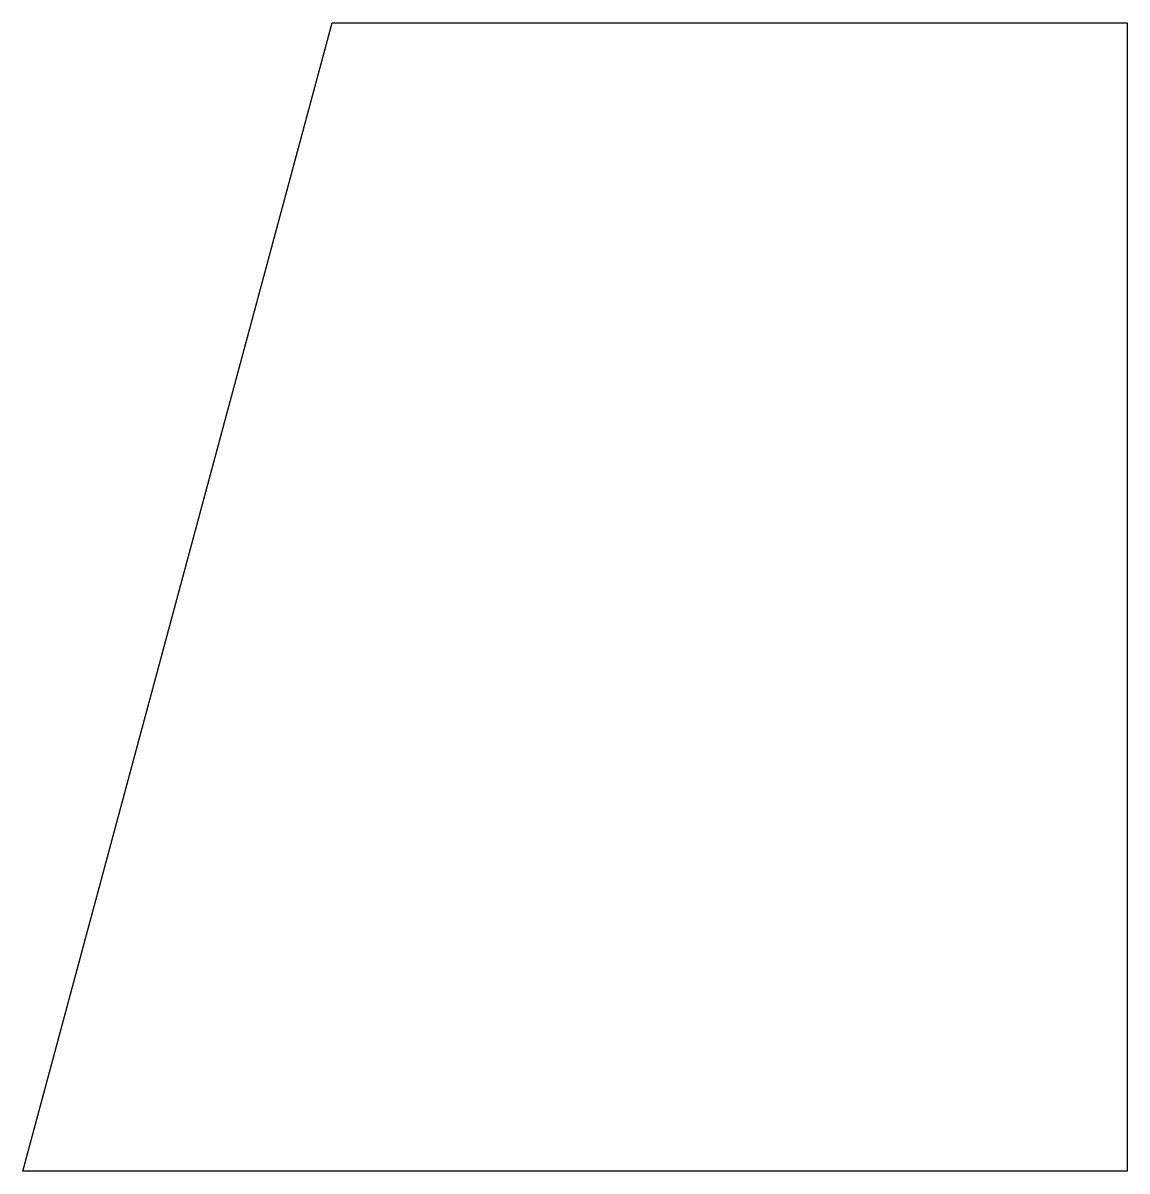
# Model space of a CAD drawing. Header units: millimetres. Extents: x 0 to 159, y 0 to 165.
import ezdxf

# ---------------------------------------------------------------- set-up
doc = ezdxf.new("R2010")
doc.units = ezdxf.units.MM

msp = doc.modelspace()

# ---------------------------------------------------------------- linework, layer by layer
at = {"color": 7, "linetype": 'Continuous', "lineweight": 25}
for p, q in [((0, 0), (44.45, 165.1)), ((44.45, 165.1), (158.75, 165.1)), ((158.75, 165.1), (158.75, 0)), ((158.75, 0), (0, 0))]:
    msp.add_line(p, q, dxfattribs=at)

doc.saveas('drawing.dxf')
